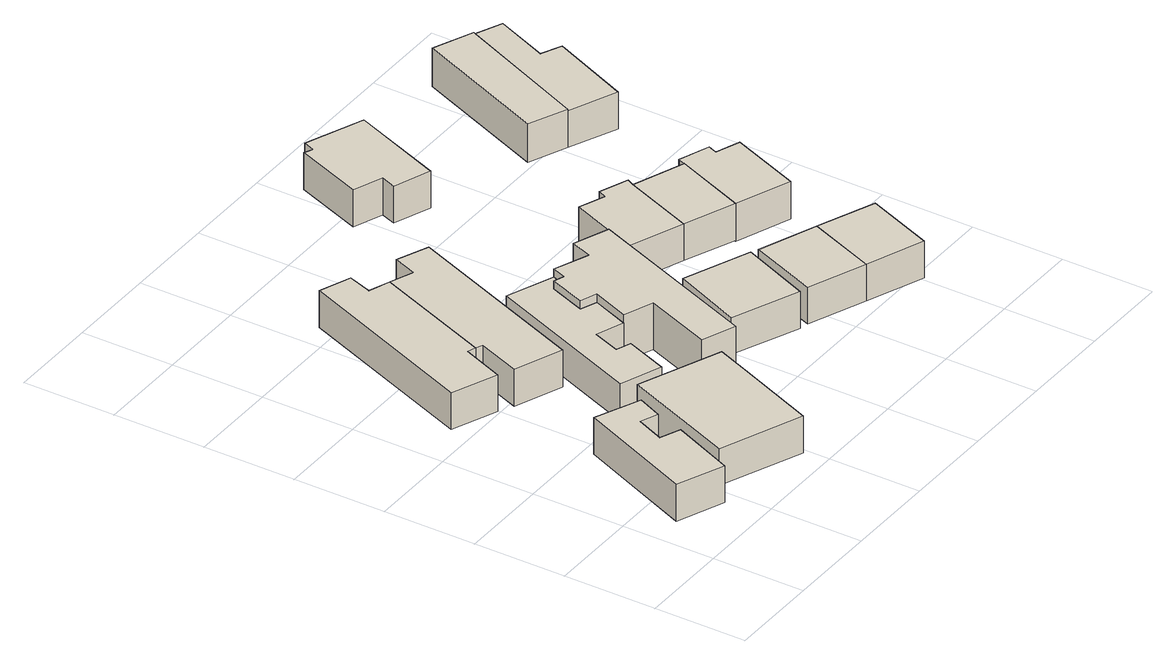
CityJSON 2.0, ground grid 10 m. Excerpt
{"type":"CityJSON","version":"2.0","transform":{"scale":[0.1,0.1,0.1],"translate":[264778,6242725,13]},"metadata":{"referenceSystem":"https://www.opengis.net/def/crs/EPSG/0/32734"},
"CityObjects":{
"building1":{"type":"Building","attributes":{"address":"41 Regent Road Woodstock Cape Town","building":"house","building:levels":"1","footprint":{"type":"Polygon"},"plus_code":"C2X5X6XF+XVX","ground_height":15.97,"building_height":4.1,"roof_height":20.07},"geometry":[{"type":"Solid","lod":"1","boundaries":[[[[0,1,2,3]],[[1,4,5,2]],[[4,6,7,5]],[[6,8,9,7]],[[8,10,11,9]],[[10,12,13,11]],[[12,14,15,13]],[[14,0,3,15]],[[3,2,5,7,9,11,13,15]],[[14,12,10,8,6,4,1,0]]]]}]},
"building2":{"type":"Building","attributes":{"address":"43 Regent Road Woodstock Cape Town","building":"house","building:levels":"1","footprint":{"type":"Polygon"},"plus_code":"C2XJX4XW+XJW","ground_height":15.97,"building_height":4.1,"roof_height":20.07},"geometry":[{"type":"Solid","lod":"1","boundaries":[[[[16,17,18,19]],[[17,20,21,18]],[[20,22,23,21]],[[22,24,25,23]],[[24,16,19,25]],[[19,18,21,23,25]],[[24,22,20,17,16]]]]}]},
"building3":{"type":"Building","attributes":{"address":"12A Oxford Street Woodstock Cape Town","building":"house","building:levels":"1","footprint":{"type":"Polygon"},"plus_code":"C2XCX5XP+X2R","ground_height":15.07,"building_height":4.1,"roof_height":19.17},"geometry":[{"type":"Solid","lod":"1","boundaries":[[[[26,27,28,29]],[[27,30,31,28]],[[30,32,33,31]],[[32,34,35,33]],[[34,36,37,35]],[[36,38,39,37]],[[38,40,41,39]],[[40,26,29,41]],[[29,28,31,33,35,37,39,41]],[[40,38,36,34,32,30,27,26]]]]}]},
"building4":{"type":"Building","attributes":{"address":"14 Oxford Street Woodstock Cape Town","building":"house","building:levels":"1","footprint":{"type":"Polygon"},"plus_code":"C2XVXMX8+X3W","ground_height":15.07,"building_height":4.1,"roof_height":19.17},"geometry":[{"type":"Solid","lod":"1","boundaries":[[[[42,43,44,45]],[[43,46,47,44]],[[46,48,49,47]],[[48,50,51,49]],[[50,52,53,51]],[[52,54,55,53]],[[54,56,57,55]],[[56,58,59,57]],[[58,60,61,59]],[[60,62,63,61]],[[62,64,65,63]],[[64,42,45,65]],[[45,44,47,49,51,53,55,57,59,61,63,65]],[[64,62,60,58,56,54,52,50,48,46,43,42]]]]}]},
"building5":{"type":"Building","attributes":{"address":"12 Oxford Street Woodstock Cape Town","building":"house","building:levels":"1","footprint":{"type":"Polygon"},"plus_code":"C2XPXMXV+XRV","ground_height":15.07,"building_height":4.1,"roof_height":19.17},"geometry":[{"type":"Solid","lod":"1","boundaries":[[[[27,26,29,28]],[[26,66,67,29]],[[66,68,69,67]],[[68,70,71,69]],[[70,72,73,71]],[[72,74,75,73]],[[74,76,77,75]],[[76,27,28,77]],[[28,29,67,69,71,73,75,77]],[[76,74,72,70,68,66,26,27]]]]}]},
"building6":{"type":"Building","attributes":{"address":"16 Oxford Street Woodstock Cape Town","building":"house","building:levels":"1","footprint":{"type":"Polygon"},"plus_code":"C3X6XPXP+XXX","ground_height":15.97,"building_height":4.1,"roof_height":20.07},"geometry":[{"type":"Solid","lod":"1","boundaries":[[[[78,79,51,80,81,53]],[[79,82,49,83,80,51]],[[82,84,47,85,83,49]],[[84,86,44,87,85,47]],[[86,88,45,89,87,44]],[[88,90,91,89,45]],[[90,92,93,91]],[[92,94,95,93]],[[94,96,97,95]],[[96,98,99,97]],[[98,100,101,99]],[[100,78,53,81,101]],[[81,80,83,85,87,89,91,93,95,97,99,101]],[[100,98,96,94,92,90,88,86,84,82,79,78]]]]}]},
"building7":{"type":"Building","attributes":{"address":"18F Oxford Street Woodstock Cape Town","building":"house","building:levels":"1","footprint":{"type":"Polygon"},"plus_code":"C3XGXFX5+XQX","ground_height":15.79,"building_height":4.1,"roof_height":19.89},"geometry":[{"type":"Solid","lod":"1","boundaries":[[[[102,103,104,105]],[[103,106,107,104]],[[106,108,109,107]],[[108,102,105,109]],[[105,104,107,109]],[[108,106,103,102]]]]}]},
"building8":{"type":"Building","attributes":{"address":"18E Oxford Street Woodstock Cape Town","building":"house","building:levels":"1","footprint":{"type":"Polygon"},"plus_code":"C3XWX2XR+X2X","ground_height":15.79,"building_height":4.1,"roof_height":19.89},"geometry":[{"type":"Solid","lod":"1","boundaries":[[[[110,111,112,113]],[[111,114,115,112]],[[114,116,117,115]],[[116,110,113,117]],[[113,112,115,117]],[[116,114,111,110]]]]}]},
"building9":{"type":"Building","attributes":{"address":"18A Oxford Street Woodstock Cape Town","building":"house","building:levels":"1","footprint":{"type":"Polygon"},"plus_code":"C3XQXVX9+XHX","ground_height":14.93,"building_height":4.1,"roof_height":19.03},"geometry":[{"type":"Solid","lod":"1","boundaries":[[[[118,119,120,121]],[[119,122,123,120]],[[122,124,125,123]],[[124,126,127,125]],[[126,128,129,127]],[[128,130,131,129]],[[130,118,121,131]],[[121,120,123,125,127,129,131]],[[130,128,126,124,122,119,118]]]]}]},
"building10":{"type":"Building","attributes":{"address":"18D Oxford Street Woodstock Cape Town","building":"house","building:levels":"1","footprint":{"type":"Polygon"},"plus_code":"C4X6X6XW+XCX","ground_height":15.79,"building_height":4.1,"roof_height":19.89},"geometry":[{"type":"Solid","lod":"1","boundaries":[[[[111,110,113,112]],[[110,132,133,113]],[[132,134,135,133]],[[134,111,112,135]],[[112,113,133,135]],[[134,132,110,111]]]]}]},
"building11":{"type":"Building","attributes":{"address":"11 Oxford Street Woodstock Cape Town","building":"house","building:levels":"1","footprint":{"type":"Polygon"},"plus_code":"C3XHXPXJ+X6V","ground_height":13.99,"building_height":4.1,"roof_height":18.09},"geometry":[{"type":"Solid","lod":"1","boundaries":[[[[136,137,138,139]],[[137,140,141,138]],[[140,142,143,141]],[[142,144,145,143]],[[144,146,147,145]],[[146,148,149,147]],[[148,150,151,149]],[[150,136,139,151]],[[139,138,141,143,145,147,149,151]],[[150,148,146,144,142,140,137,136]]]]}]},
"building12":{"type":"Building","attributes":{"address":"18B Oxford Street Woodstock Cape Town","building":"house","building:levels":"1","footprint":{"type":"Polygon"},"plus_code":"C4X3XHX9+XJW","ground_height":14.93,"building_height":4.1,"roof_height":19.03},"geometry":[{"type":"Solid","lod":"1","boundaries":[[[[119,118,121,120]],[[118,152,153,121]],[[152,154,155,153]],[[154,119,120,155]],[[120,121,153,155]],[[154,152,118,119]]]]}]},
"building13":{"type":"Building","attributes":{"address":"18C Oxford Street Woodstock Cape Town","building":"house","building:levels":"1","footprint":{"type":"Polygon"},"plus_code":"C4X9X7X4+XHR","ground_height":14.93,"building_height":4.1,"roof_height":19.03},"geometry":[{"type":"Solid","lod":"1","boundaries":[[[[156,157,158,153]],[[157,159,160,158]],[[159,161,162,160]],[[161,163,164,162]],[[163,165,166,164]],[[165,167,155,166]],[[167,156,153,155]],[[153,158,160,162,164,166,155]],[[167,165,163,161,159,157,156]]]]}]},
"building14":{"type":"Building","attributes":{"address":"17 Oxford Street Woodstock Cape Town","building":"house","building:levels":"1","footprint":{"type":"Polygon"},"plus_code":"C4XFXPXP+XWX","ground_height":13.99,"building_height":4.1,"roof_height":18.09},"geometry":[{"type":"Solid","lod":"1","boundaries":[[[[168,169,170,171,172,173]],[[169,174,175,171,170]],[[174,176,177,175]],[[176,168,173,172,177]],[[172,171,175,177]],[[176,174,169,168]]]]}]},
"building15":{"type":"Building","attributes":{"address":"19 Oxford Street Woodstock Cape Town","building":"house","building:levels":"1","footprint":{"type":"Polygon"},"plus_code":"C4XMX6XF+XJW","ground_height":13.85,"building_height":4.1,"roof_height":17.95},"geometry":[{"type":"Solid","lod":"1","boundaries":[[[[168,178,179,173]],[[178,180,181,179]],[[180,182,183,181]],[[182,184,185,183]],[[184,169,170,185]],[[169,168,173,170]],[[173,179,181,183,185,170]],[[169,184,182,180,178,168]]]]}]}
},
"vertices":[
[7,45,30],[58,24,30],[58,24,71],[7,45,71],[87,92,30],[87,92,71],[65,101,30],[65,101,71],[78,131,30],[78,131,71],[97,123,30],[97,123,71],[109,150,30],[109,150,71],[60,171,30],[60,171,71],
[168,8,30],[204,96,30],[204,96,71],[168,8,71],[218,131,30],[218,131,71],[129,167,30],[129,167,71],[79,44,30],[79,44,71],
[110,334,21],[160,462,21],[160,462,62],[110,334,62],[137,470,21],[137,470,62],[146,496,21],[146,496,62],[112,509,21],[112,509,62],[34,312,21],[34,312,62],[83,292,21],[83,292,62],[101,337,21],[101,337,62],
[220,241,21],[236,281,21],[236,281,62],[220,241,62],[218,288,21],[218,288,62],[233,327,21],[233,327,62],[244,323,21],[244,323,62],[250,338,21],[250,338,62],[199,358,21],[199,358,62],[132,188,21],[132,188,62],[177,171,21],[177,171,62],[195,217,21],[195,217,62],[179,223,21],[179,223,62],[190,252,21],[190,252,62],
[117,331,21],[117,331,62],[99,284,21],[99,284,62],[151,264,21],[151,264,62],[229,463,21],[229,463,62],[195,477,21],[195,477,62],[185,452,21],[185,452,62],
[250,338,19],[244,323,19],[244,323,71],[250,338,71],[233,327,19],[233,327,71],[218,288,19],[218,288,71],[236,281,19],[236,281,71],[220,241,19],[220,241,71],[252,229,19],[252,229,71],[224,157,19],[224,157,71],[261,143,19],[261,143,71],[334,331,19],[334,331,71],[296,346,19],[296,346,71],[287,323,19],[287,323,71],
[273,156,28],[345,126,28],[345,126,69],[273,156,69],[376,201,28],[376,201,69],[304,230,28],[304,230,69],
[417,99,28],[446,173,28],[446,173,69],[417,99,69],[383,197,28],[383,197,69],[355,124,28],[355,124,69],
[393,286,19],[423,362,19],[423,362,60],[393,286,60],[427,370,19],[427,370,60],[396,382,19],[396,382,60],[392,373,19],[392,373,60],[364,384,19],[364,384,60],[334,309,19],[334,309,60],
[479,75,28],[479,75,69],[508,148,28],[508,148,69],
[285,583,10],[317,571,10],[317,571,51],[285,583,51],[311,555,10],[311,555,51],[351,540,10],[351,540,51],[390,639,10],[390,639,51],[327,664,10],[327,664,51],[322,652,10],[322,652,51],[313,656,10],[313,656,51],
[448,264,19],[448,264,60],[479,341,19],[479,341,60],
[448,264,18],[507,241,18],[507,241,60],[537,317,18],[537,317,60],[511,327,18],[511,327,60],[515,337,18],[515,337,60],[482,349,18],[482,349,60],[479,341,18],
[508,489,8],[569,633,8],[569,633,49],[569,633,51],[508,489,51],[508,489,49],[526,651,8],[526,651,51],[467,507,8],[467,507,51],
[560,467,8],[560,467,49],[597,553,8],[597,553,49],[575,563,8],[575,563,49],[599,620,8],[599,620,49]
]}
